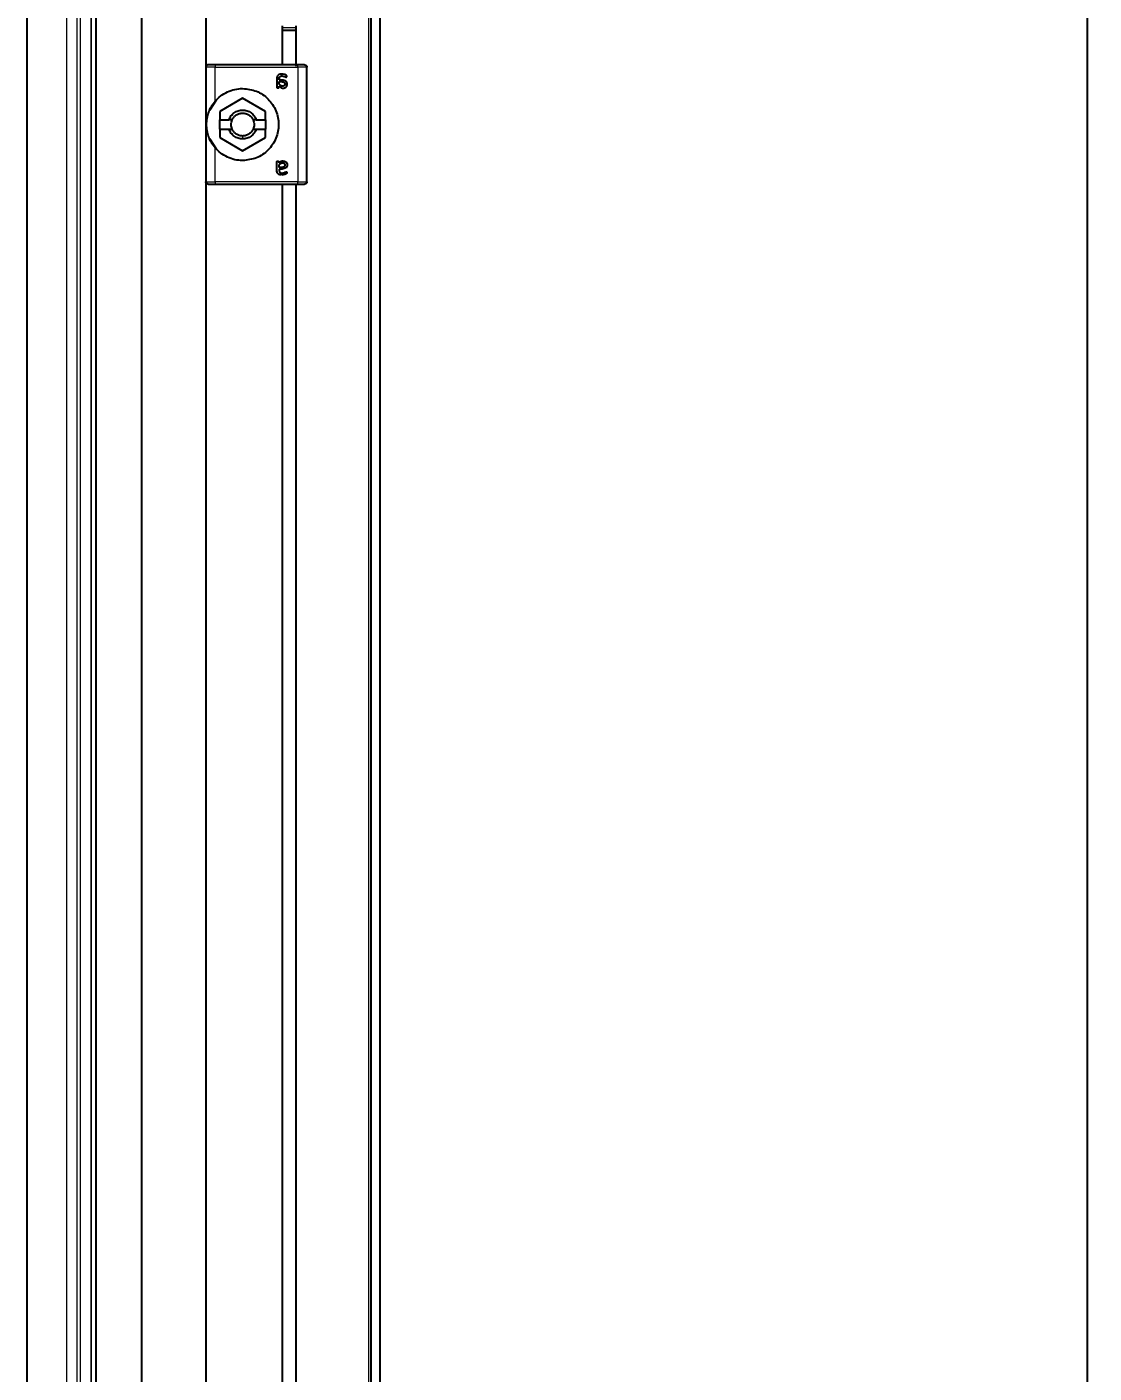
# Model space of a CAD drawing. Header units: millimetres. Extents: x -939 to 1948, y -1269 to 974.
# Drawn here: x 1715.5 to 1948.1, y -661.4 to -368 of the extents above; entities that cross this region are included whole.
import ezdxf

# ---------------------------------------------------------------- set-up
doc = ezdxf.new("R2010")
doc.units = ezdxf.units.MM
doc.layers.add('FORMAT', color=7, linetype='Continuous')
doc.styles.add('SLDTEXTSTYLE0', font='TXT', dxfattribs={"width": 0.75})
doc.dimstyles.new('SLDDIMSTYLE0', dxfattribs={"dimtxt": 20, "dimasz": 10, "dimexe": 0, "dimexo": 0.0625, "dimgap": 5, "dimtad": 2, "dimdec": 1, "dimrnd": 1e-09, "dimzin": 12, "dimdsep": 46, "dimtxsty": 'SLDTEXTSTYLE0', "dimsah": 1, "dimcen": 0.09, "dimadec": 0, "dimazin": 3, "dimtfac": 1, "dimtofl": 0, "dimtmove": 0, "dimatfit": 3, "dimfxl": 0, "dimfrac": 2, "dimtolj": 1, "dimtzin": 12, "dimarcsym": 0})

# ---------------------------------------------------------------- blocks, each defined once
blk = doc.blocks.new('_D_8')
at = {"layer": 'FORMAT'}
for p, q in [((1784.52, 689.24), (1947.51, 689.24)), ((1946.51, 689.24), (1946.51, -842.76)), ((1784.52, -842.76), (1947.51, -842.76))]:
    blk.add_line(p, q, dxfattribs=at)
for points in [[(1946.51, 689.24), (1944.97, 679.24), (1948.05, 679.24)], [(1946.51, -842.76), (1948.05, -832.76), (1944.97, -832.76)]]:
    blk.add_solid(points, dxfattribs=at)
at = {"layer": 'FORMAT', "insert": (1920.73, -106.31), "char_height": 20, "attachment_point": 1, "rotation": 90, "style": 'SLDTEXTSTYLE0'}
blk.add_mtext('1532', dxfattribs=at)

msp = doc.modelspace()

# ---------------------------------------------------------------- linework, layer by layer
at = {"color": 8, "linetype": 'Continuous', "lineweight": 18}
for p, q in [((1789.91, 798.14), (1789.91, -951.66)), ((1729.41, 737.14), (1729.41, -890.66)), ((1729.51, 737.24), (1729.51, -890.76)), ((1726.41, 734.14), (1726.41, -887.66)), ((1727.1, 734.84), (1727.1, -888.35)), ((1724.1, 731.84), (1724.1, -885.35)), ((1774.21, -368.22), (1771.21, -368.22)), ((1756.51, -384.19), (1756.51, -376.76)), ((1756.51, -376.76), (1774.51, -376.76)), ((1774.51, -376.76), (1774.51, -401.76)), ((1762.51, -391.76), (1762.51, -392.41)), ((1756.51, -401.76), (1756.51, -394.32)), ((1774.51, -401.76), (1756.51, -401.76))]:
    msp.add_line(p, q, dxfattribs=at)
at = {"color": 7, "linetype": 'Continuous', "lineweight": 25}
for p, q in [((1790.51, -954.26), (1790.51, 800.74)), ((1792.51, -954.26), (1792.51, 800.74)), ((1740.51, 767.74), (1740.51, -921.26)), ((1730.51, 738.24), (1730.51, -891.76)), ((1715.51, 723.24), (1715.51, -876.76)), ((1754.51, -356.76), (1754.51, -376.58)), ((1771.21, -368.22), (1771.21, -367.76)), ((1771.21, -368.72), (1771.21, -368.22)), ((1771.21, -368.72), (1774.21, -368.72)), ((1771.21, -376.26), (1771.21, -368.72)), ((1774.21, -368.22), (1774.21, -367.76)), ((1774.21, -368.72), (1774.21, -368.22)), ((1774.21, -376.56), (1774.21, -368.72)), ((1754.51, -376.76), (1754.51, -401.76)), ((1774.51, -376.26), (1756.51, -376.26)), ((1775.11, -376.26), (1774.86, -376.26)), ((1776.51, -401.76), (1776.51, -376.76)), ((1769.95, -379.3), (1769.95, -381.16)), ((1770.41, -381.16), (1770.41, -380.88)), ((1770.48, -379.55), (1770.48, -379.33)), ((1770.86, -379.55), (1770.48, -379.55)), ((1770.48, -379.9), (1770.91, -379.9)), ((1770.48, -380.49), (1770.48, -379.9)), ((1755.34, -386.13), (1756.84, -383.87)), ((1762.51, -383.54), (1757.56, -386.4)), ((1767.46, -386.4), (1762.51, -383.54)), ((1757.56, -386.4), (1757.56, -388.26)), ((1767.46, -388.26), (1767.46, -386.4)), ((1757.56, -388.26), (1759.52, -388.26)), ((1757.56, -390.26), (1757.56, -388.26)), ((1760.22, -388.26), (1759.52, -388.26)), ((1765.49, -388.26), (1764.8, -388.26)), ((1765.49, -388.26), (1767.46, -388.26)), ((1767.46, -388.26), (1767.46, -390.26)), ((1756.84, -394.64), (1755.34, -392.38)), ((1757.56, -390.26), (1757.56, -392.11)), ((1757.56, -390.26), (1759.52, -390.26)), ((1757.56, -392.11), (1762.51, -394.97)), ((1759.52, -390.26), (1760.22, -390.26)), ((1762.51, -394.97), (1767.46, -392.11)), ((1764.8, -390.26), (1765.49, -390.26)), ((1765.49, -390.26), (1767.46, -390.26)), ((1767.46, -392.11), (1767.46, -390.26)), ((1769.95, -399.21), (1769.95, -397.35)), ((1770.41, -397.35), (1770.41, -397.63)), ((1770.48, -398.61), (1770.48, -398.02)), ((1770.91, -398.61), (1770.48, -398.61)), ((1770.86, -398.96), (1770.48, -398.96)), ((1770.48, -398.96), (1770.48, -399.18)), ((1754.51, -401.93), (1754.51, -821.76)), ((1756.51, -402.26), (1774.51, -402.26)), ((1771.21, -810.76), (1771.21, -402.26)), ((1774.21, -810.76), (1774.21, -402.26)), ((1774.86, -402.26), (1775.11, -402.26))]:
    msp.add_line(p, q, dxfattribs=at)
for points in [[(1755.01, -376.26), (1754.94, -376.26), (1754.81, -376.28), (1754.65, -376.39), (1754.53, -376.56), (1754.51, -376.69), (1754.51, -376.76)], [(1756.51, -376.26), (1756.31, -376.26), (1755.92, -376.26), (1755.42, -376.26), (1755.07, -376.26), (1755.03, -376.26), (1755.01, -376.26)], [(1776.01, -376.26), (1775.98, -376.26), (1775.94, -376.26), (1775.59, -376.26), (1775.1, -376.26), (1774.7, -376.26), (1774.51, -376.26)], [(1776.01, -376.26), (1776.07, -376.26), (1776.2, -376.28), (1776.37, -376.39), (1776.48, -376.56), (1776.5, -376.69), (1776.51, -376.76)], [(1756.51, -384.19), (1756.9, -383.78), (1757.69, -382.96), (1759.18, -382.09), (1760.8, -381.51), (1761.94, -381.44), (1762.51, -381.41)], [(1762.51, -381.41), (1763.53, -381.52), (1765.59, -381.76), (1768.2, -383.58), (1769.95, -386.17), (1770.56, -389.26), (1769.95, -392.34), (1768.2, -394.94), (1765.59, -396.75), (1763.53, -396.99), (1762.51, -397.11)], [(1759.52, -388.26), (1759.65, -387.95), (1759.92, -387.35), (1760.64, -386.66), (1761.52, -386.21), (1762.51, -386.05), (1763.49, -386.21), (1764.37, -386.66), (1765.1, -387.35), (1765.36, -387.95), (1765.49, -388.26)], [(1760.22, -388.26), (1760.33, -388.04), (1760.56, -387.62), (1761.12, -387.14), (1761.78, -386.82), (1762.27, -386.78), (1762.51, -386.76)], [(1762.51, -386.76), (1762.75, -386.78), (1763.23, -386.82), (1763.89, -387.14), (1764.45, -387.62), (1764.68, -388.04), (1764.8, -388.26)], [(1760.22, -390.26), (1760.16, -390.09), (1760.04, -389.77), (1759.99, -389.26), (1760.04, -388.74), (1760.16, -388.42), (1760.22, -388.26)], [(1764.8, -388.26), (1764.86, -388.42), (1764.98, -388.74), (1765.02, -389.26), (1764.98, -389.77), (1764.86, -390.09), (1764.8, -390.26)], [(1762.51, -392.41), (1762.18, -392.38), (1761.52, -392.32), (1760.64, -391.85), (1759.92, -391.16), (1759.65, -390.56), (1759.52, -390.26)], [(1762.51, -391.76), (1762.27, -391.74), (1761.78, -391.7), (1761.12, -391.37), (1760.56, -390.9), (1760.33, -390.47), (1760.22, -390.26)], [(1765.49, -390.26), (1765.36, -390.56), (1765.1, -391.16), (1764.37, -391.85), (1763.49, -392.32), (1762.83, -392.38), (1762.51, -392.41)], [(1764.8, -390.26), (1764.68, -390.47), (1764.45, -390.9), (1763.89, -391.37), (1763.23, -391.7), (1762.75, -391.74), (1762.51, -391.76)], [(1762.51, -397.11), (1761.94, -397.07), (1760.8, -397), (1759.18, -396.42), (1757.69, -395.55), (1756.9, -394.73), (1756.51, -394.32)], [(1755.01, -402.26), (1754.94, -402.25), (1754.81, -402.23), (1754.65, -402.12), (1754.53, -401.95), (1754.51, -401.82), (1754.51, -401.76)], [(1776.51, -401.76), (1776.5, -401.82), (1776.48, -401.95), (1776.37, -402.12), (1776.2, -402.23), (1776.07, -402.25), (1776.01, -402.26)], [(1755.01, -402.26), (1755.03, -402.26), (1755.07, -402.26), (1755.42, -402.26), (1755.92, -402.26), (1756.31, -402.26), (1756.51, -402.26)], [(1774.51, -402.26), (1774.7, -402.26), (1775.1, -402.26), (1775.59, -402.26), (1775.94, -402.26), (1775.98, -402.26), (1776.01, -402.26)]]:
    msp.add_open_spline(points, degree=3, dxfattribs=at)
at = {"color": 8, "linetype": 'Continuous', "lineweight": 18}
for points in [[(1756.51, -376.76), (1756.24, -376.76), (1755.72, -376.76), (1755.06, -376.76), (1754.6, -376.76), (1754.54, -376.76), (1754.51, -376.76)], [(1756.51, -376.26), (1756.51, -376.26), (1756.51, -376.28), (1756.51, -376.39), (1756.51, -376.56), (1756.51, -376.69), (1756.51, -376.76)], [(1774.51, -376.76), (1774.51, -376.69), (1774.51, -376.56), (1774.51, -376.39), (1774.51, -376.28), (1774.51, -376.26), (1774.51, -376.26)], [(1776.51, -376.76), (1776.48, -376.76), (1776.42, -376.76), (1775.95, -376.76), (1775.29, -376.76), (1774.77, -376.76), (1774.51, -376.76)], [(1754.51, -401.76), (1754.54, -401.76), (1754.6, -401.76), (1755.06, -401.76), (1755.72, -401.76), (1756.24, -401.76), (1756.51, -401.76)], [(1756.51, -401.76), (1756.51, -401.82), (1756.51, -401.95), (1756.51, -402.12), (1756.51, -402.23), (1756.51, -402.25), (1756.51, -402.26)], [(1774.51, -402.26), (1774.51, -402.25), (1774.51, -402.23), (1774.51, -402.12), (1774.51, -401.95), (1774.51, -401.82), (1774.51, -401.76)], [(1774.51, -401.76), (1774.77, -401.76), (1775.29, -401.76), (1775.95, -401.76), (1776.42, -401.76), (1776.48, -401.76), (1776.51, -401.76)]]:
    msp.add_open_spline(points, degree=3, dxfattribs=at)
at = {"color": 7, "linetype": 'Continuous', "lineweight": 25}
for points, knots in [([(1771.06, -378.26), (1770.91, -378.26), (1770.69, -378.27), (1770.41, -378.37), (1770.22, -378.49), (1770.08, -378.65), (1769.97, -378.93), (1769.96, -379.15), (1769.95, -379.3)], [0, 0, 0, 0, 0.250089, 0.382495, 0.500259, 0.622163, 0.750133, 1, 1, 1, 1]), ([(1772.12, -378.75), (1772.12, -378.7), (1772.13, -378.61), (1772.06, -378.52), (1771.92, -378.44), (1771.6, -378.31), (1771.27, -378.28), (1771.06, -378.26)], [0, 0, 0, 0, 0.1246927, 0.1871822, 0.2497734, 0.5000394, 1, 1, 1, 1]), ([(1769.95, -381.16), (1769.95, -381.18), (1769.95, -381.19), (1769.96, -381.21), (1769.99, -381.23), (1770.06, -381.25), (1770.13, -381.26), (1770.18, -381.26)], [0, 0, 0, 0, 0.124881, 0.183376, 0.250934, 0.500336, 1, 1, 1, 1]), ([(1770.18, -381.26), (1770.22, -381.25), (1770.29, -381.25), (1770.37, -381.24), (1770.39, -381.21), (1770.4, -381.19), (1770.41, -381.17), (1770.41, -381.16)], [0, 0, 0, 0, 0.499718, 0.749437, 0.810587, 0.875078, 1, 1, 1, 1]), ([(1770.41, -380.88), (1770.53, -381), (1770.72, -381.17), (1770.99, -381.28), (1771.16, -381.31), (1771.24, -381.31), (1771.28, -381.31)], [0, 0, 0, 0, 0.499113, 0.749325, 0.874665, 1, 1, 1, 1]), ([(1770.48, -379.33), (1770.48, -379.24), (1770.49, -379.11), (1770.55, -378.94), (1770.62, -378.83), (1770.73, -378.75), (1770.85, -378.7), (1770.98, -378.67), (1771.07, -378.67), (1771.12, -378.67)], [0, 0, 0, 0, 0.250023, 0.382539, 0.499802, 0.620838, 0.749652, 0.874777, 1, 1, 1, 1]), ([(1771.2, -380.9), (1771.13, -380.9), (1770.98, -380.88), (1770.72, -380.75), (1770.58, -380.59), (1770.48, -380.49)], [0, 0, 0, 0, 0.249939, 0.499864, 1, 1, 1, 1]), ([(1772.24, -380.47), (1772.24, -380.39), (1772.23, -380.24), (1772.13, -380.02), (1771.98, -379.84), (1771.71, -379.67), (1771.33, -379.57), (1771.01, -379.56), (1770.86, -379.55)], [0, 0, 0, 0, 0.125049, 0.249886, 0.370856, 0.49982, 0.749609, 1, 1, 1, 1]), ([(1770.91, -379.9), (1771.01, -379.91), (1771.19, -379.91), (1771.41, -379.98), (1771.56, -380.07), (1771.65, -380.17), (1771.7, -380.3), (1771.71, -380.39), (1771.71, -380.43)], [0, 0, 0, 0, 0.279652, 0.500248, 0.629485, 0.750186, 0.875763, 1, 1, 1, 1]), ([(1771.12, -378.67), (1771.28, -378.69), (1771.52, -378.71), (1771.77, -378.84), (1771.9, -378.91), (1771.97, -378.95), (1772.01, -378.96), (1772.02, -378.96)], [0, 0, 0, 0, 0.4987, 0.749508, 0.874949, 0.946783, 1, 1, 1, 1]), ([(1771.71, -380.43), (1771.71, -380.5), (1771.7, -380.6), (1771.64, -380.71), (1771.57, -380.79), (1771.49, -380.84), (1771.4, -380.88), (1771.3, -380.9), (1771.23, -380.9), (1771.2, -380.9)], [0, 0, 0, 0, 0.2491681, 0.3736348, 0.4993903, 0.6193944, 0.7496557, 0.8747703, 1, 1, 1, 1]), ([(1771.28, -381.31), (1771.4, -381.31), (1771.59, -381.3), (1771.81, -381.21), (1771.97, -381.11), (1772.09, -380.98), (1772.21, -380.77), (1772.23, -380.59), (1772.24, -380.47)], [0, 0, 0, 0, 0.25007, 0.379181, 0.500499, 0.62417, 0.750842, 1, 1, 1, 1]), ([(1772.02, -378.96), (1772.03, -378.96), (1772.05, -378.96), (1772.07, -378.95), (1772.08, -378.93), (1772.1, -378.91), (1772.12, -378.87), (1772.12, -378.83), (1772.12, -378.79), (1772.12, -378.77), (1772.12, -378.75)], [0, 0, 0, 0, 0.128825, 0.180169, 0.243397, 0.36986, 0.499864, 0.749649, 0.843476, 1, 1, 1, 1]), ([(1756.51, -394.32), (1756.22, -393.94), (1755.65, -393.19), (1755.09, -391.94), (1754.74, -390.66), (1754.61, -389.25), (1754.74, -387.85), (1755.09, -386.57), (1755.65, -385.32), (1756.22, -384.57), (1756.51, -384.19)], [0, 0, 0, 0, 0.125762, 0.25037, 0.375307, 0.500139, 0.62481, 0.749763, 0.874888, 1, 1, 1, 1]), ([(1769.95, -397.35), (1769.95, -397.34), (1769.95, -397.32), (1769.96, -397.3), (1769.99, -397.28), (1770.06, -397.26), (1770.13, -397.26), (1770.18, -397.26)], [0, 0, 0, 0, 0.124884, 0.186377, 0.250914, 0.500322, 1, 1, 1, 1]), ([(1770.18, -397.26), (1770.22, -397.26), (1770.28, -397.26), (1770.35, -397.27), (1770.38, -397.29), (1770.39, -397.3), (1770.4, -397.32), (1770.41, -397.34), (1770.41, -397.35)], [0, 0, 0, 0, 0.4991618, 0.6442419, 0.7496985, 0.8136051, 0.8752168, 1, 1, 1, 1]), ([(1770.41, -397.63), (1770.53, -397.51), (1770.72, -397.34), (1771.03, -397.21), (1771.2, -397.2), (1771.28, -397.2)], [0, 0, 0, 0, 0.499364, 0.749701, 1, 1, 1, 1]), ([(1770.48, -398.02), (1770.58, -397.92), (1770.72, -397.76), (1770.95, -397.65), (1771.09, -397.61), (1771.16, -397.61), (1771.2, -397.61)], [0, 0, 0, 0, 0.499765, 0.749504, 0.874771, 1, 1, 1, 1]), ([(1772.24, -398.04), (1772.24, -398.08), (1772.24, -398.16), (1772.21, -398.31), (1772.13, -398.49), (1771.98, -398.67), (1771.71, -398.84), (1771.33, -398.94), (1771.01, -398.96), (1770.86, -398.96)], [0, 0, 0, 0, 0.062637, 0.125278, 0.250072, 0.374841, 0.499994, 0.749696, 1, 1, 1, 1]), ([(1771.71, -398.08), (1771.71, -398.12), (1771.7, -398.22), (1771.65, -398.34), (1771.56, -398.45), (1771.41, -398.54), (1771.19, -398.6), (1771.01, -398.61), (1770.91, -398.61)], [0, 0, 0, 0, 0.124446, 0.249795, 0.37, 0.499734, 0.719932, 1, 1, 1, 1]), ([(1771.2, -397.61), (1771.26, -397.61), (1771.36, -397.62), (1771.49, -397.67), (1771.57, -397.72), (1771.64, -397.8), (1771.68, -397.88), (1771.71, -397.98), (1771.71, -398.05), (1771.71, -398.08)], [0, 0, 0, 0, 0.249623, 0.37714, 0.499734, 0.62273, 0.749812, 0.874876, 1, 1, 1, 1]), ([(1771.28, -397.2), (1771.4, -397.2), (1771.59, -397.22), (1771.81, -397.3), (1771.97, -397.4), (1772.09, -397.53), (1772.21, -397.74), (1772.23, -397.92), (1772.24, -398.04)], [0, 0, 0, 0, 0.25007, 0.379559, 0.500499, 0.624556, 0.750843, 1, 1, 1, 1]), ([(1771.06, -400.26), (1770.99, -400.25), (1770.84, -400.25), (1770.62, -400.21), (1770.41, -400.15), (1770.22, -400.03), (1770.08, -399.86), (1769.97, -399.58), (1769.96, -399.36), (1769.95, -399.21)], [0, 0, 0, 0, 0.125255, 0.250437, 0.383066, 0.500493, 0.622629, 0.75025, 1, 1, 1, 1]), ([(1770.48, -399.18), (1770.48, -399.22), (1770.48, -399.31), (1770.5, -399.45), (1770.55, -399.58), (1770.62, -399.69), (1770.73, -399.77), (1770.89, -399.83), (1771.03, -399.84), (1771.12, -399.84)], [0, 0, 0, 0, 0.125295, 0.250514, 0.383518, 0.50035, 0.621938, 0.750243, 1, 1, 1, 1]), ([(1772.12, -399.76), (1772.12, -399.79), (1772.12, -399.84), (1772.11, -399.92), (1772.06, -399.99), (1771.92, -400.08), (1771.6, -400.2), (1771.27, -400.24), (1771.06, -400.26)], [0, 0, 0, 0, 0.062686, 0.125173, 0.187628, 0.250185, 0.500314, 1, 1, 1, 1]), ([(1771.12, -399.84), (1771.28, -399.83), (1771.59, -399.8), (1771.85, -399.59), (1772.01, -399.55), (1772.02, -399.55)], [0, 0, 0, 0, 0.498852, 0.946609, 1, 1, 1, 1]), ([(1772.02, -399.55), (1772.03, -399.55), (1772.05, -399.55), (1772.07, -399.56), (1772.08, -399.58), (1772.1, -399.6), (1772.12, -399.66), (1772.12, -399.72), (1772.12, -399.76)], [0, 0, 0, 0, 0.13107, 0.182437, 0.243796, 0.371388, 0.500442, 1, 1, 1, 1])]:
    msp.add_open_spline(points, degree=3, knots=knots, dxfattribs=at)

# ---------------------------------------------------------------- dimensions: what is measured, and where the dimension line sits
at = {"layer": 'FORMAT'}
dim = msp.add_linear_dim(base=(1946.51, -842.76), p1=(1784.51, 689.24), p2=(1784.51, -842.76), angle=90, dimstyle='SLDDIMSTYLE0', dxfattribs=at)
dim.commit()
dim.dimension.update_dxf_attribs({"geometry": '_D_8', "text_midpoint": (1946.51, -76.76), "dimtype": 160})

doc.saveas('drawing.dxf')
